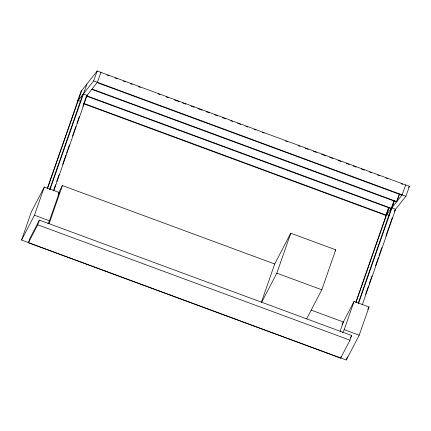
<?xml version="1.0" encoding="UTF-8"?>
<svg xmlns="http://www.w3.org/2000/svg" width="431" height="431" viewBox="0 0 431 431"><rect width="100%" height="100%" fill="white"/><g stroke="black" fill="none" stroke-linecap="round" stroke-linejoin="round"><path stroke-width="0.65" d="M36.538 245.578L21.55 240.045L31.371 211.836L44.296 187.038L59.284 192.571L49.457 220.78L47.922 223.732M21.55 240.045L34.469 215.241L44.296 187.038M28.387 242.777L30.025 238.074L39.377 220.117L351.621 335.469L349.983 340.167L340.63 358.129L28.387 242.777L37.745 224.815L39.377 220.117M47.318 188.406L77.774 100.956M47.55 188.385L81.75 90.537M49.613 189.667L82.655 94.782M50.066 189.424L86.9 84.029M53.579 190.416L55.561 184.727M56.666 181.564L59.085 174.609M62.608 164.491L65.911 155.009M66.573 153.113L69.434 144.891M72.516 136.04L75.818 126.552M76.923 123.395L79.342 116.44M82.865 106.322L85.731 98.101M86.254 96.598L85.947 97.471L87.062 95.332L83.318 93.947L82.202 96.086M53.816 190.809L87.062 95.332M49.145 223.614L62.398 185.556L274.719 263.998L290.758 233.209L335.722 249.818L321.806 289.783L306.656 318.859M261.466 302.056L274.719 263.998M261.698 302.244L276.842 273.168L290.758 233.209M340.07 331.391L343.345 321.989L311.155 310.099M342.677 332.624L344.213 329.672L354.04 301.463L369.028 307.001L359.201 335.21L346.282 360.009L37.168 245.815M355.812 302.373L386.268 214.924M356.044 302.357L389.128 207.607M358.328 302.998L391.149 208.749M358.565 303.392L394.5 200.474M340.63 358.129L341.239 356.367M365.601 294.271L368.462 286.049M369.125 284.153L371.985 275.932M375.509 265.814L378.37 257.593M379.032 255.696L381.893 247.48M385.858 236.096L392.242 217.763M362.309 304.776L395.556 209.299L391.811 207.914L390.696 210.053M346.282 360.009L347.375 356.873M97.207 70.991L80.969 91.523L77.386 101.441L93.624 80.909L97.207 70.991L409.45 186.343L405.867 196.261L394.898 210.134M386.106 214.789L388.794 207.349M388.827 207.645L386.144 215.085L83.916 103.435M394.123 200.614L391.208 208.674L86.464 96.091M394.155 200.911L391.467 208.351L86.717 95.768M399.445 193.88L396.536 201.94L91.787 89.357M399.483 194.176L396.795 201.616L92.045 89.028M405.706 184.958L402.123 194.877L385.885 215.408L83.657 103.758M77.499 101.738L78.167 100.455L80.667 101.382M58.831 192.398L62.398 185.556M58.357 194.343L59.284 192.571M335.102 251.009L335.722 249.818M385.993 215.71L386.661 214.422L389.161 215.349M394.446 211.438L395.556 209.299M341.95 324.662L354.04 301.463M350.505 337.608L351.621 335.469M367.794 309.366L369.028 307.001M100.698 72.699L100.956 72.376L97.374 82.294L86.405 96.167M408.615 187.393L409.45 186.343M107.007 75.032L108.898 75.732M115.212 78.059L117.103 78.76M123.411 81.093L125.302 81.793M130.351 83.657L132.247 84.357M138.556 86.685L140.447 87.385M158.112 93.91L160.009 94.61M166.318 96.943L168.209 97.643M174.517 99.97L178.935 101.603M182.722 103.004L185.874 104.167M190.922 106.031L194.079 107.2M197.861 108.596L202.279 110.228M206.066 111.629L209.218 112.793M214.266 114.657L217.423 115.82M222.471 117.69L225.623 118.854M230.671 120.718L232.568 121.418M237.616 123.282L240.767 124.446M245.815 126.31L247.706 127.01M254.015 129.343L255.912 130.043M262.22 132.371L264.111 133.071M285.564 140.996L287.455 141.697M298.182 145.656L300.078 146.357M305.126 148.221L308.278 149.39M313.326 151.254L316.483 152.418M321.531 154.282L325.944 155.914M329.731 157.315L332.888 158.479M337.936 160.343L341.088 161.506M346.136 163.376L349.293 164.54M353.075 165.94L356.232 167.104M361.28 168.968L364.432 170.132M369.48 171.996L371.377 172.696M377.685 175.029L379.576 175.729M385.885 178.057L387.781 178.757M401.029 183.654L402.92 184.355M93.624 80.909L405.867 196.261M97.115 82.623L401.864 195.205M276.842 273.168L321.806 289.783M34.469 215.241L49.457 220.78M344.213 329.672L359.201 335.21M37.745 224.815L349.983 340.167"/></g></svg>
